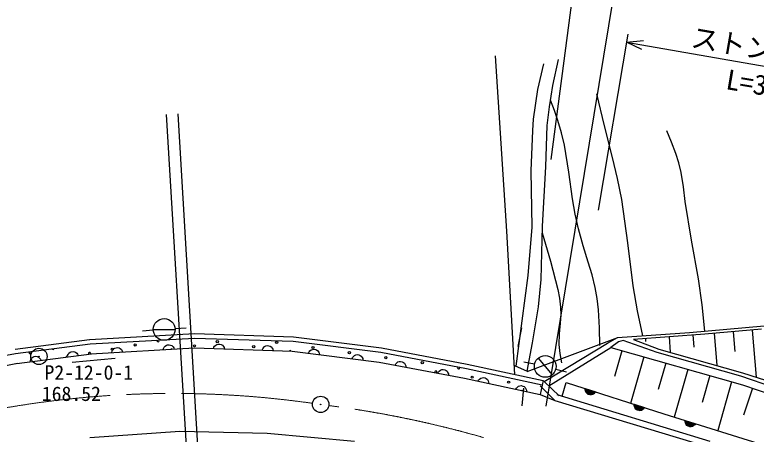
# Model space of a CAD drawing. Units: millimetres, scale not verified. Extents: x 40000 to 680000, y 20000 to 380000.
# Drawn here: x 138074 to 205704, y 280215 to 318510 of the extents above; entities that cross this region are included whole.
import ezdxf
from ezdxf.enums import TextEntityAlignment as Align

# ---------------------------------------------------------------- set-up
doc = ezdxf.new("R2010")
doc.units = ezdxf.units.MM
doc.header["$LTSCALE"] = 1000
doc.linetypes.add('CHAIN', pattern=[18.5, 12, -1.5, 3.5, -1.5])
doc.layers.add('M-BGD', color=7, linetype='Continuous', lineweight=25)
doc.layers.add('M-BMK', color=2, linetype='CHAIN', lineweight=13)
doc.layers.add('M-BGD-HTXT', color=7, linetype='Continuous')
doc.layers.add('M-BMK-SRVR', color=7, linetype='Continuous')
doc.styles.add('ＭＳ ゴシック', font='')
doc.styles.get('ＭＳ ゴシック').set_extended_font_data('MS Gothic')

# ---------------------------------------------------------------- blocks, each defined once
blk = doc.blocks.new('BUHIN1')
at = {"color": 7, "linetype": 'Continuous', "lineweight": 25}
for radius in [746, 22.5]:
    blk.add_circle((0, 0), radius, dxfattribs=at)
blk = doc.blocks.new('BUHIN2')
at = {"color": 3, "linetype": 'Continuous', "lineweight": 25}
for radius in [746, 22.5]:
    blk.add_circle((0, 0), radius, dxfattribs=at)
blk = doc.blocks.new('BUHIN85')
at = {"color": 7, "linetype": 'Continuous', "lineweight": 25}
for p, q in [((125, 463), (-1, -479)), ((65, -463), (183, 430)), ((240, 384), (132, -431)), ((200, -395), (296, 326)), ((350, 259), (270, -341)), ((347, -233), (396, 136))]:
    blk.add_line(p, q, dxfattribs=at)
blk.add_lwpolyline([(66, 496), (175, 441), (264, 371), (360, 260), (405, 143), (427, 21), (406, -132), (353, -244), (279, -345), (158, -427), (53, -474), (-66, -496)], close=True, dxfattribs=at)
blk = doc.blocks.new('BUHIN86')
at = {"color": 7, "linetype": 'Continuous', "lineweight": 25}
for p, q in [((120, 464), (4, -479)), ((69, -462), (179, 431)), ((237, 386), (136, -430)), ((203, -393), (292, 329)), ((347, 262), (273, -338)), ((350, -230), (395, 140))]:
    blk.add_line(p, q, dxfattribs=at)
blk.add_lwpolyline([(61, 496), (170, 442), (260, 373), (357, 263), (403, 147), (426, 26), (407, -128), (356, -240), (283, -342), (162, -425), (58, -473), (-61, -496)], close=True, dxfattribs=at)
blk = doc.blocks.new('BUHIN103')
at = {"color": 7, "linetype": 'Continuous', "lineweight": 25}
blk.add_lwpolyline([(-16, -500), (-129, -456), (-225, -393), (-332, -295), (-388, -183), (-420, -65), (-415, 90), (-376, 207), (-313, 315), (-200, 409), (-101, 466), (16, 500)], dxfattribs=at)
blk = doc.blocks.new('BUHIN104')
at = {"color": 7, "linetype": 'Continuous', "lineweight": 25}
blk.add_lwpolyline([(-4, -500), (-119, -459), (-216, -398), (-325, -302), (-384, -192), (-418, -74), (-417, 81), (-381, 198), (-320, 308), (-209, 404), (-111, 463), (4, 500)], dxfattribs=at)
blk = doc.blocks.new('BUHIN105')
at = {"color": 7, "linetype": 'Continuous', "lineweight": 25}
blk.add_lwpolyline([(27, -499), (-90, -466), (-191, -411), (-306, -322), (-371, -215), (-413, -100), (-421, 55), (-392, 174), (-339, 287), (-234, 390), (-140, 456), (-27, 499)], dxfattribs=at)
blk = doc.blocks.new('BUHIN106')
at = {"color": 7, "linetype": 'Continuous', "lineweight": 25}
blk.add_lwpolyline([(74, -495), (-46, -472), (-151, -427), (-274, -349), (-350, -249), (-402, -138), (-424, 15), (-407, 137), (-364, 254), (-269, 367), (-182, 441), (-74, 495)], dxfattribs=at)
blk = doc.blocks.new('BUHIN107')
at = {"color": 7, "linetype": 'Continuous', "lineweight": 25}
blk.add_lwpolyline([(117, -486), (-4, -474), (-113, -439), (-242, -372), (-326, -279), (-388, -173), (-424, -22), (-417, 100), (-385, 221), (-301, 342), (-220, 423), (-117, 486)], dxfattribs=at)
blk = doc.blocks.new('BUHIN108')
at = {"color": 7, "linetype": 'Continuous', "lineweight": 25}
blk.add_lwpolyline([(152, -476), (30, -473), (-81, -446), (-214, -389), (-305, -302), (-374, -201), (-421, -53), (-424, 69), (-400, 192), (-325, 319), (-250, 406), (-152, 476)], dxfattribs=at)
blk = doc.blocks.new('BUHIN116')
at = {"color": 7, "linetype": 'Continuous', "lineweight": 25}
blk.add_line((-638, -764), (638, 764), dxfattribs=at)
blk.add_circle((0, 0), 995, dxfattribs=at)
blk = doc.blocks.new('BUHIN136')
at = {"color": 7, "linetype": 'Continuous', "lineweight": 25}
blk.add_line((178, -979), (-178, 979), dxfattribs=at)
blk.add_circle((0, 0), 995, dxfattribs=at)

msp = doc.modelspace()

# ---------------------------------------------------------------- linework, layer by layer
at = {"layer": 'M-BGD'}
for p, q in [((186539, 282779), (193740, 326440)), ((187003, 305298), (189697, 325749)), ((193997, 316737), (191276, 300668)), ((193875, 316018), (222109, 311051)), ((182969, 298745), (181938, 314750)), ((186295, 314019), (185766, 311684)), ((187167, 312057), (187665, 314424)), ((186856, 310096), (187167, 312057)), ((185766, 311684), (185361, 308975)), ((186638, 308413), (186856, 310096)), ((151867, 309401), (155362, 251435)), ((156396, 252155), (152963, 309453)), ((185361, 308975), (185299, 307947)), ((186513, 304614), (186638, 308413)), ((185299, 307947), (185143, 304272)), ((186202, 299223), (186513, 304614)), ((185143, 304272), (185236, 299129)), ((185236, 299129), (184863, 294707)), ((186077, 294334), (186202, 299223)), ((183701, 285671), (182969, 298745)), ((184863, 294707), (183788, 286420)), ((185859, 291843), (186077, 294334)), ((185299, 288542), (185859, 291843)), ((150708, 289706), (149711, 289628)), ((152702, 289852), (153700, 289919)), ((184302, 289928), (183959, 288216)), ((193057, 289050), (199635, 289497)), ((199635, 289497), (206448, 290110)), ((206198, 289793), (201007, 289359)), ((203602, 289576), (203753, 287775)), ((205333, 289720), (205693, 285415)), ((138093, 287969), (144890, 288855)), ((144919, 288857), (154450, 289395)), ((144942, 288458), (154455, 288995)), ((154450, 289395), (163485, 289105)), ((154455, 288995), (163453, 288706)), ((163485, 289105), (171524, 288090)), ((184821, 285949), (193096, 289052)), ((192136, 288533), (193057, 289050)), ((201007, 289359), (194514, 288856)), ((194514, 288856), (196821, 287988)), ((195596, 288940), (195616, 288687)), ((197760, 289107), (197870, 287690)), ((199925, 289275), (200011, 288166)), ((201872, 289431), (202119, 286481)), ((138145, 287573), (144942, 288458)), ((163453, 288706), (171461, 287694)), ((184825, 285969), (185299, 288542)), ((186375, 285038), (192136, 288533)), ((186784, 284639), (192456, 288117)), ((193150, 288653), (192456, 288117)), ((192456, 288117), (204465, 284713)), ((193559, 288779), (193150, 288653)), ((196680, 287676), (193559, 288779)), ((131992, 286433), (138145, 287573)), ((138261, 286680), (145058, 287566)), ((144993, 287560), (154466, 288094)), ((154466, 288094), (163382, 287808)), ((163382, 287808), (171321, 286805)), ((171461, 287694), (179267, 286211)), ((171524, 288090), (179346, 286603)), ((193457, 287833), (192793, 285491)), ((204290, 285501), (196680, 287676)), ((196821, 287988), (204451, 285818)), ((143294, 286776), (147236, 287167)), ((171321, 286805), (179089, 285329)), ((185482, 286597), (184501, 286789)), ((195458, 287266), (194254, 283017)), ((132155, 285548), (138309, 286688)), ((179267, 286211), (186176, 284733)), ((179346, 286603), (186259, 285124)), ((183656, 286477), (184825, 285969)), ((187431, 286151), (188398, 285898)), ((197460, 286699), (196775, 284282)), ((199461, 286131), (198227, 281777)), ((201462, 285564), (200764, 283101)), ((208797, 283988), (204290, 285501)), ((204451, 285818), (208870, 284383)), ((179089, 285329), (185987, 283853)), ((186259, 285124), (185987, 283853)), ((186375, 285038), (187743, 283704)), ((188006, 283690), (188365, 284947)), ((188365, 284947), (197268, 282076)), ((203464, 284997), (202200, 280537)), ((184487, 284425), (184318, 282807)), ((185984, 284637), (187352, 283303)), ((204465, 284713), (218941, 279859)), ((205369, 284410), (204549, 281962)), ((185987, 283853), (187352, 283303)), ((187515, 283839), (201491, 279587)), ((187352, 283303), (201324, 279053)), ((197268, 282076), (216668, 276022)), ((144920, 279910), (153122, 280481)), ((153122, 280481), (161109, 280321)), ((161109, 280321), (169065, 279565))]:
    msp.add_line(p, q, dxfattribs=at)
for points in [[(195278, 315333), (193875, 316018), (195426, 316179)], [(195353, 289206), (194890, 291477), (194486, 293757), (194003, 297698), (193459, 301637), (193055, 303560), (192590, 305483), (191869, 308385), (191159, 311288)], [(191453, 288310), (191417, 289937), (191320, 291571), (191202, 292595), (191022, 293618), (190735, 294770), (190387, 295918), (189911, 297426), (189491, 298958), (189198, 300313), (188961, 301691), (188616, 304153), (188210, 306606), (187948, 307734), (187624, 308856), (187305, 309781), (186952, 310705)], [(201014, 289621), (200765, 292020), (200457, 294409), (199816, 297927), (199234, 301460), (199085, 302791), (198876, 304107), (198656, 304984), (198378, 305846), (197983, 306885), (197554, 307927)], [(186186, 298587), (186927, 296020), (187617, 293415), (187769, 292627), (187863, 291825), (187877, 291099), (187830, 290361), (187743, 289392), (187716, 288416), (187798, 287573), (187940, 286733), (187941, 286723)]]:
    msp.add_lwpolyline(points, dxfattribs=at)
for centre in [(149053, 288362), (154461, 288284), (156546, 288670), (159868, 288206), (161954, 288593), (165276, 288129), (146967, 287976), (168598, 287665), (171920, 287201), (175242, 286738), (179800, 285424), (183122, 284960)]:
    msp.add_circle(centre, 99.5, dxfattribs=at)
for centre, start, end in [((151139, 288748), 146.22232, 40.24068), ((139473, 287667), 136.0759, 58.76926), ((141559, 288053), 208.45466, 346.39049), ((144881, 287590), 339.48306, 215.36232), ((152375, 287898), 55.4572, 130.97599), ((163190, 287743), 43.89338, 132.42593), ((142795, 287203), 49.58623, 145.25914), ((178564, 286274), 124.77462, 33.70468), ((176478, 285888), 311.08093, 207.39746), ((184358, 284110), 51.67192, 104.17306)]:
    msp.add_arc(centre, 99.5, start, end, dxfattribs=at)
at = {"layer": 'M-BMK'}
for centre, radius, start, end in [((152541, 194150), 89785, 81.87405, 105.4476), ((154559, 188660), 94953, 73.94789, 82.6427)]:
    msp.add_arc(centre, radius, start, end, dxfattribs=at)

# ---------------------------------------------------------------- block references
at = {"layer": 'M-BGD', "rotation": 259.6997}
for name, p in [('BUHIN136', (151704, 289785)), ('BUHIN107', (147410, 287698)), ('BUHIN107', (152114, 287962)), ('BUHIN106', (156695, 288023)), ('BUHIN106', (161153, 287879)), ('BUHIN108', (143359, 287344)), ('BUHIN105', (165367, 287557)), ('BUHIN105', (169336, 287056)), ('BUHIN116', (186464, 286405)), ('BUHIN108', (139961, 286901)), ('BUHIN104', (173263, 286436)), ('BUHIN104', (177147, 285698)), ('BUHIN103', (180814, 284960)), ('BUHIN103', (184263, 284222)), ('BUHIN85', (190591, 284229)), ('BUHIN1', (165974, 282931)), ('BUHIN85', (195042, 282793)), ('BUHIN86', (199693, 281319))]:
    msp.add_blockref(name, p, dxfattribs=at)
at = {"layer": 'M-BMK-SRVR', "rotation": 259.6997}
msp.add_blockref('BUHIN2', (140273, 287313), dxfattribs=at)

# ---------------------------------------------------------------- texts
at = {"layer": 'M-BGD', "style": 'ＭＳ ゴシック'}
for s, rotation, p in [('ストンガード', 350.1, (199571, 315058)), ('L=30.0', 350.4, (202761, 311197))]:
    msp.add_text(s, height=1833, rotation=rotation, dxfattribs=at).set_placement(p, align=Align.BOTTOM_LEFT)
at = {"layer": 'M-BGD-HTXT', "style": 'ＭＳ ゴシック'}
for s, p in [('P2-12-0-1', (140783, 284795)), ('168.52', (140538, 282852))]:
    msp.add_text(s, height=1320, dxfattribs=at).set_placement(p, align=Align.BOTTOM_LEFT)

doc.saveas('drawing.dxf')
